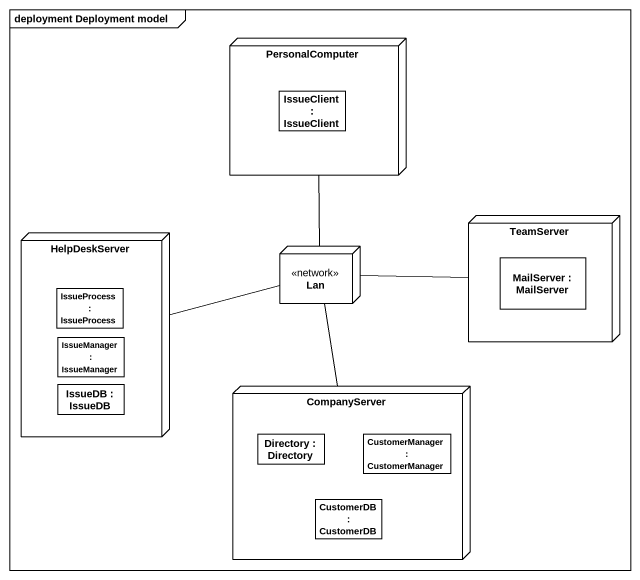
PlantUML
@startuml
mainframe deployment Deployment model
node PersonalComputer {
  rectangle "IssueClient : IssueClient" as IssueClient
}
node HelpDeskServer {
  rectangle "IssueProcess : IssueProcess" as IssueProcess
  rectangle "IssueManager : IssueManager" as IssueManager
  rectangle "IssueDB : IssueDB" as IssueDB
}
node TeamServer {
  rectangle "MailServer : MailServer" as MailServer
}
node Lan <<network>>
node CompanyServer {
  rectangle "Directory : Directory" as Directory
  rectangle "CustomerManager : CustomerManager" as CustomerManager
  rectangle "CustomerDB : CustomerDB" as CustomerDB
}
PersonalComputer -- Lan
HelpDeskServer -right- Lan
TeamServer -left- Lan
CompanyServer -up- Lan
@enduml
